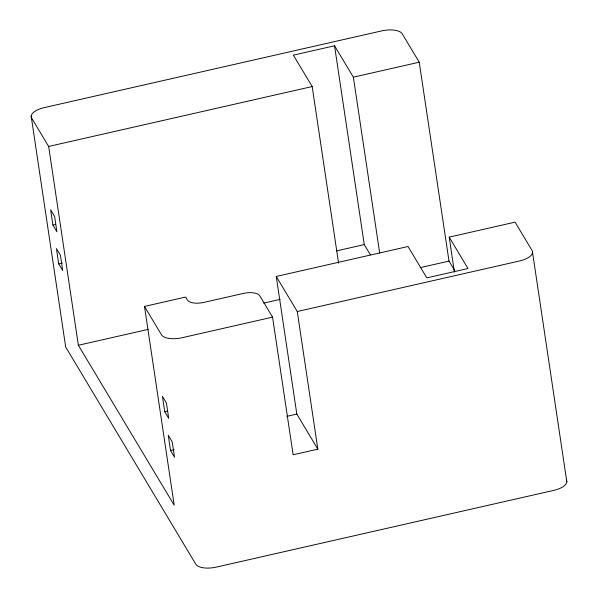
<?xml version="1.0" encoding="UTF-8"?>
<svg xmlns="http://www.w3.org/2000/svg" width="598" height="598" viewBox="0 0 598 598"><rect width="100%" height="100%" fill="white"/><g stroke="black" fill="none" stroke-linecap="round" stroke-linejoin="round"><path stroke-width="0.9" d="M379.693 253.059L353.373 77.179L334.544 45.784L293.371 55.151L312.178 86.546L338.588 263.255M454.757 270.692L449.008 261.102L419.235 62.199L402.23 33.809A17.103 7.311 -8.5 0 0 381.756 30.879L44.117 107.655A17.103 7.311 -8.5 0 0 31.649 118.083L48.655 146.465L312.178 86.546M353.373 77.179L419.235 62.199M52.908 225.065L56.907 231.747L54.627 216.454L50.621 209.771L52.908 225.065L55.629 224.444M58.716 263.912L62.715 270.588L60.428 255.294L56.429 248.619L58.716 263.912L62.342 263.083M336.51 250.906L364.257 244.589L370.394 254.823M48.655 146.465L78.368 345.263L174.205 505.228L144.492 306.423L185.672 297.057L187.466 300.061A13.679 5.845 -8.5 0 0 203.843 302.409L243.371 293.424A13.679 5.845 -8.5 0 1 259.749 295.771L272.561 317.142L293.132 454.772L317.837 449.15L297.266 311.521L276.254 276.463L408.015 246.503L426.823 277.883L467.995 268.524L449.188 237.137L515.072 222.157L532.078 250.54A17.103 7.311 -8.5 0 1 519.61 260.96L297.266 311.521M78.368 345.263L148.341 329.356M263.74 303.111L280.096 299.396M420.132 267.665L449.008 261.102M272.561 317.142L181.971 337.743A17.103 7.311 -8.5 0 1 161.497 334.805L144.492 306.423M164.719 411.678L168.718 418.361L166.431 403.067L162.432 396.392L164.719 411.678L167.44 411.065M286.861 416.35L296.825 414.085L317.837 449.15M170.527 450.526L174.526 457.201L172.239 441.915L168.24 435.232L170.527 450.526L174.153 449.703M532.549 252.393L566.822 481.786M449.188 237.137L454.413 272.097M334.544 45.784L364.257 244.589M276.254 276.463L296.825 414.085M31.178 116.221L65.481 345.614A17.103 7.311 -8.5 0 0 65.959 347.475L195.8 564.191A17.103 7.311 -8.5 0 0 216.274 567.121L553.883 490.353A17.103 7.311 -8.5 0 0 566.351 479.932"/></g></svg>
